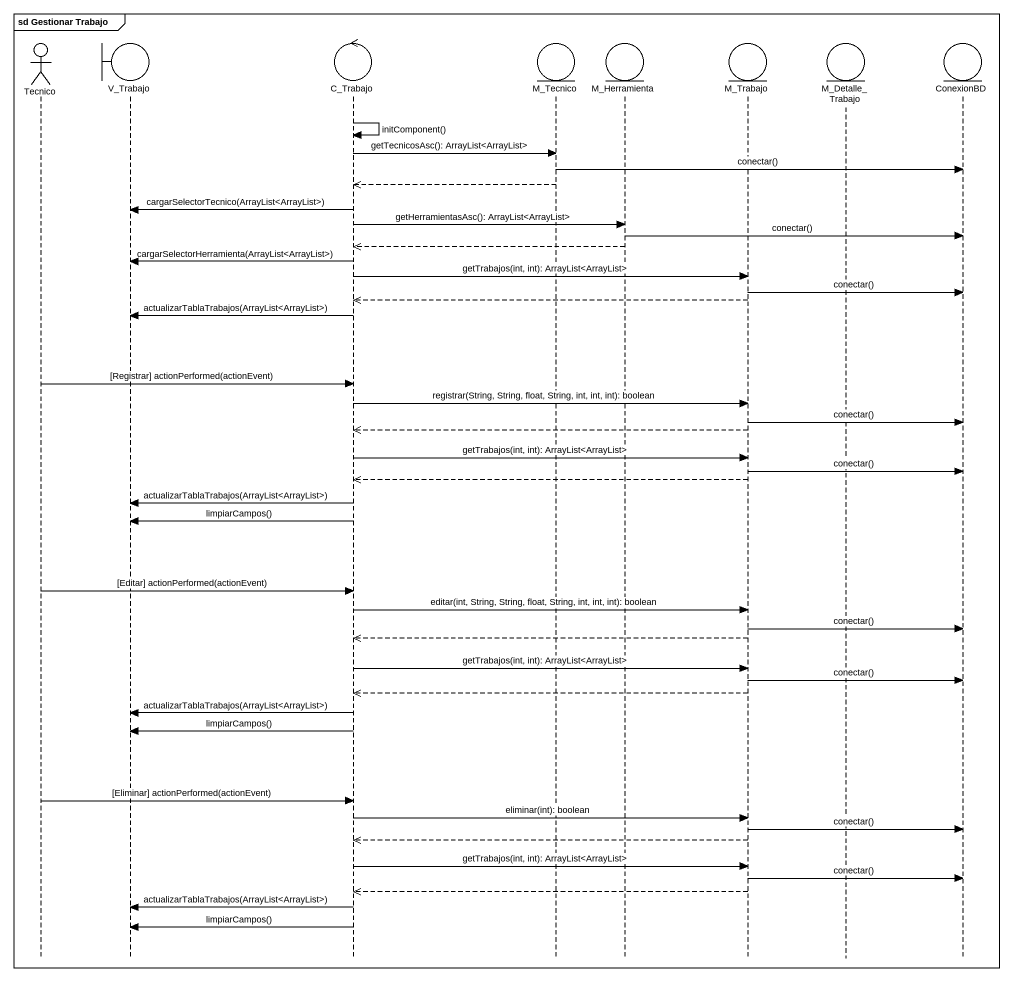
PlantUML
@startuml
mainframe sd Gestionar Trabajo
hide footbox
actor Tecnico
boundary V_Trabajo
control C_Trabajo
entity M_Tecnico
entity M_Herramienta
entity M_Trabajo
entity M_Detalle_Trabajo
entity ConexionBD

C_Trabajo -> C_Trabajo : initComponent()
C_Trabajo -> M_Tecnico : getTecnicosAsc(): ArrayList<ArrayList>
M_Tecnico -> ConexionBD : conectar()
M_Tecnico -->> C_Trabajo
C_Trabajo -> V_Trabajo : cargarSelectorTecnico(ArrayList<ArrayList>)
C_Trabajo -> M_Herramienta : getHerramientasAsc(): ArrayList<ArrayList>
M_Herramienta -> ConexionBD : conectar()
M_Herramienta -->> C_Trabajo
C_Trabajo -> V_Trabajo : cargarSelectorHerramienta(ArrayList<ArrayList>)
C_Trabajo -> M_Trabajo : getTrabajos(int, int): ArrayList<ArrayList>
M_Trabajo -> ConexionBD : conectar()
M_Trabajo -->> C_Trabajo
C_Trabajo -> V_Trabajo : actualizarTablaTrabajos(ArrayList<ArrayList>)
Tecnico -> C_Trabajo : [Registrar] actionPerformed(actionEvent)
C_Trabajo -> M_Trabajo : registrar(String, String, float, String, int, int, int): boolean
M_Trabajo -> ConexionBD : conectar()
M_Trabajo -->> C_Trabajo
C_Trabajo -> M_Trabajo : getTrabajos(int, int): ArrayList<ArrayList>
M_Trabajo -> ConexionBD : conectar()
M_Trabajo -->> C_Trabajo
C_Trabajo -> V_Trabajo : actualizarTablaTrabajos(ArrayList<ArrayList>)
C_Trabajo -> V_Trabajo : limpiarCampos()
Tecnico -> C_Trabajo : [Editar] actionPerformed(actionEvent)
C_Trabajo -> M_Trabajo : editar(int, String, String, float, String, int, int, int): boolean
M_Trabajo -> ConexionBD : conectar()
M_Trabajo -->> C_Trabajo
C_Trabajo -> M_Trabajo : getTrabajos(int, int): ArrayList<ArrayList>
M_Trabajo -> ConexionBD : conectar()
M_Trabajo -->> C_Trabajo
C_Trabajo -> V_Trabajo : actualizarTablaTrabajos(ArrayList<ArrayList>)
C_Trabajo -> V_Trabajo : limpiarCampos()
Tecnico -> C_Trabajo : [Eliminar] actionPerformed(actionEvent)
C_Trabajo -> M_Trabajo : eliminar(int): boolean
M_Trabajo -> ConexionBD : conectar()
M_Trabajo -->> C_Trabajo
C_Trabajo -> M_Trabajo : getTrabajos(int, int): ArrayList<ArrayList>
M_Trabajo -> ConexionBD : conectar()
M_Trabajo -->> C_Trabajo
C_Trabajo -> V_Trabajo : actualizarTablaTrabajos(ArrayList<ArrayList>)
C_Trabajo -> V_Trabajo : limpiarCampos()
@enduml
